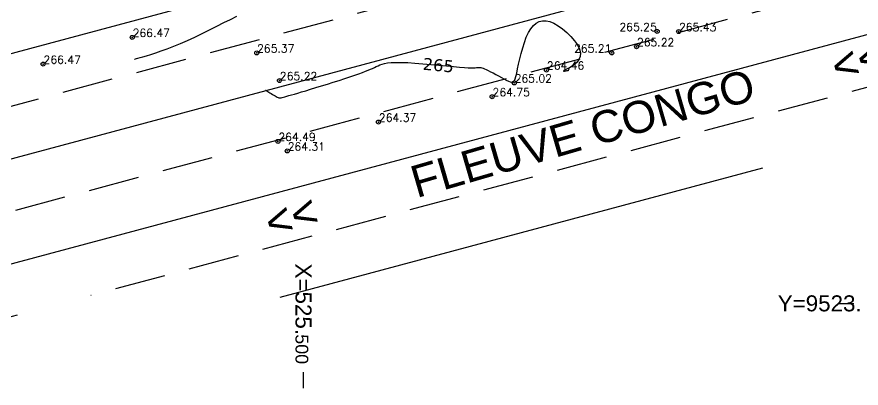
# Model space of a CAD drawing. Header units: millimetres. Extents: x 524954 to 526204, y 9523489 to 9524010.
# Drawn here: x 525464.2 to 525569.7, y 9523489.4 to 9523535.8 of the extents above; entities that cross this region are included whole.
import ezdxf
from ezdxf.enums import TextEntityAlignment as Align

# ---------------------------------------------------------------- set-up
doc = ezdxf.new("R2010")
doc.units = ezdxf.units.MM
doc.header["$PDMODE"] = 32
doc.header["$PDSIZE"] = 0.5
doc.linetypes.add('ACAD_ISO12W100', pattern=[21, 12, -3, 0, -3, 0, -3])
doc.linetypes.add('CACHE2', pattern=[4.7625, 3.175, -1.5875])
for name, color, linetype in [('Annotation', 7, 'Continuous'), ('Bord Fleuve', 4, 'ACAD_ISO12W100'), ('Carroyage', 7, 'Continuous'), ('Carroyage(2)', 7, 'Continuous'), ('CN_02_00', 4, 'Continuous'), ('CN_05_00', 6, 'Continuous'), ('Cotation Courbes de niveau', 7, 'Continuous'), ('TopoAlt', 3, 'Continuous'), ('TOPOJIS', 7, 'Continuous'), ('Toponomie', 7, 'CACHE2')]:
    doc.layers.add(name, color=color, linetype=linetype)
doc.styles.add('Simplex 1.0', font='Simplex.shx', dxfattribs={"width": 0.99, "height": 1})
doc.styles.get("Standard").update_dxf_attribs({"font": 'arial.ttf'})
doc.styles.add('Verdana 1.0', font='verdana.ttf', dxfattribs={"width": 0.99, "height": 1})

# ---------------------------------------------------------------- blocks, each defined once
blk = doc.blocks.new('TCPOINT M')
at = {"color": 0}
blk.add_point((0, 0), dxfattribs=at)
at = {"layer": 'TopoAlt', "style": 'Simplex 1.0', "width": 0.99}
blk.add_attdef('ALT', (0.15, 0.15), '', height=1, dxfattribs=at)

msp = doc.modelspace()

# ---------------------------------------------------------------- hatches: boundary and pattern name
at = {"layer": 'Bord Fleuve', "ltscale": 0.5}
h = msp.add_hatch(dxfattribs=at)
h.set_pattern_fill('ANSI33', color=256, scale=2, angle=330, style=0)
h.paths.add_polyline_path([(526101.71, 9523771.78), (526101.5, 9523728.69), (526067.04, 9523702.1), (526048.22, 9523678.53), (526031.82, 9523676.18), (526027.84, 9523671.25), (526016.46, 9523661.91), (526012.68, 9523655.26), (526010.34, 9523652.34), (526009.35, 9523649.83), (526002.84, 9523644.9), (526001.36, 9523638.7), (525998.55, 9523634.87), (525992.64, 9523630.59), (525971.37, 9523621.77), (525946.33, 9523622.28), (525936.5, 9523619.89), (525930.7, 9523617.92), (525919.7, 9523615.4), (525895.84, 9523612.95), (525885.6, 9523613.63), (525875.2, 9523613.42), (525867.37, 9523614.56), (525859.16, 9523613.75), (525850.68, 9523611.58), (525842.88, 9523609.41), (525834.14, 9523605.72), (525821.78, 9523602.11), (525815.9, 9523600.19), (525796.18, 9523594.11), (525774.03, 9523585.2), (525767.1, 9523581.76), (525763.99, 9523580.32), (525760.33, 9523578.54), (525748.04, 9523572.41), (525744.06, 9523571.77), (525739.19, 9523569), (525726.38, 9523563.79), (525719.79, 9523561.81), (525707.25, 9523554.54), (525700.15, 9523552.21), (525692.21, 9523549.16), (525674.92, 9523545.7), (525662.52, 9523542.33), (525644.94, 9523541.02), (525635.9, 9523540.05), (525621.61, 9523536.52), (525609.3, 9523533.79), (525593.48, 9523529.48), (525590.48, 9523529.84), (525587.34, 9523528.19), (525575.41, 9523524.86), (525573.54, 9523524.38), (525537.56, 9523507.8), (525536.05, 9523507.31), (525509.96, 9523500.66), (525472.7, 9523501.02), (525453.2, 9523495.13), (525425.26, 9523493.32), (525409.73, 9523500.23), (525383.62, 9523517.14), (525374.86, 9523528.59), (525397.5, 9523550.22), (525408.73, 9523544.1), (525423.51, 9523536.31), (525445.74, 9523537.58), (525453.97, 9523539.78), (525464.45, 9523546.09), (525473.15, 9523547.83), (525482.05, 9523548.6), (525491.44, 9523548.25), (525499.25, 9523546.15), (525510.46, 9523545.91), (525524.18, 9523548.57), (525533.75, 9523550.45), (525539.31, 9523550.42), (525543.96, 9523554.53), (525548.97, 9523556.57), (525556.16, 9523559.48), (525565.7, 9523562.66), (525575.69, 9523565.93), (525586.04, 9523569.09), (525592.73, 9523570.83), (525599.23, 9523573.01), (525615.85, 9523577.33), (525625.16, 9523582.58), (525628.69, 9523586.52), (525632.52, 9523586.62), (525648.08, 9523583.09), (525655.43, 9523583.64), (525665.35, 9523586.33), (525670.51, 9523587.37), (525674.97, 9523592.31), (525681.36, 9523595.43), (525690.37, 9523596.9), (525696.73, 9523596.67), (525703.11, 9523600.37), (525712.5, 9523603.18), (525720.95, 9523606.62), (525729.97, 9523611.74), (525735.09, 9523612.58), (525741.9, 9523615.97), (525746.09, 9523618.01), (525749.05, 9523619.38), (525756.94, 9523623.3), (525766.83, 9523627.9), (525804.25, 9523638.1), (525817.58, 9523642.02), (525828.43, 9523644.92), (525839.81, 9523649.9), (525846.17, 9523651.17), (525855.84, 9523655.82), (525867.78, 9523655.71), (525877.5, 9523655.63), (525886.14, 9523654.2), (525894.79, 9523653.83), (525911.16, 9523655.51), (525918.65, 9523656.8), (525925, 9523658.25), (525933.18, 9523660.83), (525939.61, 9523663.37), (525944.51, 9523665.89), (525950.39, 9523669.02), (525957.62, 9523672.73), (525962.99, 9523676.28), (525970.17, 9523679.97), (525973.6, 9523682.92), (525976.26, 9523684.65), (525980.15, 9523686.25), (525987.59, 9523689.16), (525991.97, 9523692.97), (525998.54, 9523697.85), (526003.54, 9523703.73), (526012.58, 9523711.68), (526026.66, 9523716.71), (526030.85, 9523726.01), (526046.39, 9523740.61), (526052.35, 9523745.6), (526061.93, 9523759.01), (526073.27, 9523760.38), (526077.82, 9523761.95), (526083.98, 9523762.22)])
h.paths.add_polyline_path([(525512.66, 9523516.1), (525534.36, 9523523.26), (525535.32, 9523520.34), (525513.62, 9523513.19)], flags=24)
h.paths.add_polyline_path([(525743.33, 9523593.05), (525764.32, 9523602.08), (525765.53, 9523599.26), (525744.55, 9523590.23)], flags=24)
h.paths.add_polyline_path([(525983.19, 9523662.07), (526001.51, 9523675.73), (526003.34, 9523673.27), (525985.03, 9523659.61)], flags=24)

# ---------------------------------------------------------------- linework, layer by layer
at = {"layer": 'Carroyage'}
msp.add_line((525566.78, 9523500), (525568.78, 9523500), dxfattribs=at)
at = {"layer": 'Carroyage(2)'}
msp.add_line((525500, 9523489.41), (525500, 9523491.41), dxfattribs=at)
at = {"layer": 'CN_02_00', "elevation": 266, "flags": 128}
msp.add_lwpolyline([(525478.87, 9523530.48), (525478.87, 9523530.48), (525478.88, 9523530.48), (525478.92, 9523530.49), (525479, 9523530.52), (525479.13, 9523530.56), (525479.32, 9523530.61), (525479.58, 9523530.69), (525479.93, 9523530.8), (525480.38, 9523530.93), (525480.91, 9523531.1), (525481.53, 9523531.3), (525482.22, 9523531.53), (525482.97, 9523531.8), (525483.78, 9523532.1), (525484.63, 9523532.44), (525485.52, 9523532.83), (525486.42, 9523533.25), (525487.35, 9523533.69), (525488.27, 9523534.15), (525489.18, 9523534.61), (525490.06, 9523535.06), (525490.9, 9523535.47), (525491.68, 9523535.85)], dxfattribs=at)
at = {"layer": 'CN_05_00', "elevation": 265, "flags": 128}
msp.add_lwpolyline([(525495.27, 9523526.64), (525495.27, 9523526.64), (525495.28, 9523526.63), (525495.29, 9523526.63), (525495.31, 9523526.61), (525495.34, 9523526.59), (525495.39, 9523526.56), (525495.46, 9523526.51), (525495.55, 9523526.45), (525495.67, 9523526.38), (525495.8, 9523526.29), (525495.96, 9523526.19), (525496.12, 9523526.09), (525496.28, 9523525.99), (525496.44, 9523525.9), (525496.58, 9523525.82), (525496.72, 9523525.75), (525496.83, 9523525.7), (525496.93, 9523525.67), (525497.02, 9523525.66), (525497.12, 9523525.66), (525497.23, 9523525.68), (525497.35, 9523525.71), (525497.5, 9523525.75), (525497.68, 9523525.81), (525497.91, 9523525.87), (525498.18, 9523525.95), (525498.5, 9523526.04), (525498.86, 9523526.14), (525499.28, 9523526.26), (525499.76, 9523526.4), (525500.29, 9523526.56), (525500.89, 9523526.74), (525501.55, 9523526.94), (525502.25, 9523527.15), (525502.98, 9523527.38), (525503.72, 9523527.62), (525504.45, 9523527.85), (525505.15, 9523528.08), (525505.81, 9523528.3), (525506.41, 9523528.5), (525506.93, 9523528.68), (525507.37, 9523528.84), (525507.76, 9523528.98), (525508.09, 9523529.11), (525508.38, 9523529.23), (525508.64, 9523529.34), (525508.87, 9523529.45), (525509.09, 9523529.56), (525509.31, 9523529.66), (525509.54, 9523529.77), (525509.81, 9523529.86), (525510.12, 9523529.95), (525510.5, 9523530.02), (525510.96, 9523530.07), (525511.52, 9523530.1), (525512.21, 9523530.1), (525513.02, 9523530.07), (525513.93, 9523530.01), (525514.9, 9523529.93), (525515.9, 9523529.84), (525516.9, 9523529.75), (525517.85, 9523529.66), (525518.73, 9523529.57), (525519.49, 9523529.5), (525520.11, 9523529.46), (525520.59, 9523529.43), (525520.97, 9523529.42), (525521.25, 9523529.42), (525521.46, 9523529.43), (525521.62, 9523529.44), (525521.73, 9523529.46), (525521.83, 9523529.47), (525521.93, 9523529.47), (525522.04, 9523529.46), (525522.16, 9523529.45), (525522.29, 9523529.41), (525522.44, 9523529.36), (525522.63, 9523529.29), (525522.84, 9523529.2), (525523.09, 9523529.08), (525523.38, 9523528.93), (525523.69, 9523528.77), (525524.03, 9523528.59), (525524.38, 9523528.4), (525524.72, 9523528.22), (525525.04, 9523528.05), (525525.34, 9523527.89), (525525.6, 9523527.76), (525525.82, 9523527.67), (525525.99, 9523527.62), (525526.14, 9523527.62), (525526.25, 9523527.69), (525526.35, 9523527.82), (525526.45, 9523528.04), (525526.54, 9523528.35), (525526.64, 9523528.76), (525526.75, 9523529.27), (525526.88, 9523529.87), (525527.03, 9523530.52), (525527.2, 9523531.21), (525527.39, 9523531.91), (525527.6, 9523532.59), (525527.84, 9523533.23), (525528.11, 9523533.81), (525528.4, 9523534.29), (525528.72, 9523534.69), (525529.07, 9523534.99), (525529.44, 9523535.19), (525529.85, 9523535.29), (525530.3, 9523535.29), (525530.77, 9523535.19), (525531.28, 9523534.99), (525531.82, 9523534.68), (525532.37, 9523534.29), (525532.91, 9523533.83), (525533.41, 9523533.33), (525533.86, 9523532.8), (525534.22, 9523532.27), (525534.47, 9523531.75), (525534.59, 9523531.27), (525534.57, 9523530.84), (525534.42, 9523530.46), (525534.18, 9523530.13), (525533.88, 9523529.85), (525533.56, 9523529.62), (525533.23, 9523529.42), (525532.93, 9523529.27), (525532.7, 9523529.16), (525532.55, 9523529.08), (525532.48, 9523529.03), (525532.48, 9523529), (525532.53, 9523529), (525532.61, 9523529), (525532.71, 9523529.02), (525532.82, 9523529.05), (525532.92, 9523529.07), (525533.01, 9523529.09), (525533.07, 9523529.1), (525533.11, 9523529.11), (525533.14, 9523529.12), (525533.16, 9523529.13), (525533.17, 9523529.13), (525533.17, 9523529.13), (525533.17, 9523529.13)], dxfattribs=at)

# ---------------------------------------------------------------- block references
at = {"layer": 'TOPOJIS'}
ref = msp.add_blockref('TCPOINT M', (525544.19, 9523533.96, 265.25), dxfattribs=at)
ref.add_attrib('ALT', '265.25', dxfattribs={"layer": 'TopoAlt', "height": 1, "style": 'Simplex 1.0', "width": 0.99}).set_placement((525544.14, 9523534.01, 265.25), align=Align.RIGHT)
ref = msp.add_blockref('TCPOINT M', (525546.87, 9523533.95, 265.43), dxfattribs=at)
ref.add_attrib('ALT', '265.43', (525546.92, 9523534, 265.43), dxfattribs={"layer": 'TopoAlt', "height": 1, "style": 'Simplex 1.0', "width": 0.99})
ref = msp.add_blockref('TCPOINT M', (525478.6, 9523533.22, 266.47), dxfattribs=at)
ref.add_attrib('ALT', '266.47', (525478.65, 9523533.27, 266.47), dxfattribs={"layer": 'TopoAlt', "height": 1, "style": 'Simplex 1.0', "width": 0.99})
ref = msp.add_blockref('TCPOINT M', (525541.61, 9523532.05, 265.22), dxfattribs=at)
ref.add_attrib('ALT', '265.22', (525541.66, 9523532.1, 265.22), dxfattribs={"layer": 'TopoAlt', "height": 1, "style": 'Simplex 1.0', "width": 0.99})
ref = msp.add_blockref('TCPOINT M', (525494.15, 9523531.28, 265.37), dxfattribs=at)
ref.add_attrib('ALT', '265.37', (525494.2, 9523531.33, 265.37), dxfattribs={"layer": 'TopoAlt', "height": 1, "style": 'Simplex 1.0', "width": 0.99})
ref = msp.add_blockref('TCPOINT M', (525538.52, 9523531.28, 265.21), dxfattribs=at)
ref.add_attrib('ALT', '265.21', dxfattribs={"layer": 'TopoAlt', "height": 1, "style": 'Simplex 1.0', "width": 0.99}).set_placement((525538.47, 9523531.33, 265.21), align=Align.RIGHT)
ref = msp.add_blockref('TCPOINT M', (525467.47, 9523529.88, 266.47), dxfattribs=at)
ref.add_attrib('ALT', '266.47', (525467.52, 9523529.93, 266.47), dxfattribs={"layer": 'TopoAlt', "height": 1, "style": 'Simplex 1.0', "width": 0.99})
ref = msp.add_blockref('TCPOINT M', (525530.36, 9523529.14, 264.46), dxfattribs=at)
ref.add_attrib('ALT', '264.46', (525530.41, 9523529.19, 264.46), dxfattribs={"layer": 'TopoAlt', "height": 1, "style": 'Simplex 1.0', "width": 0.99})
ref = msp.add_blockref('TCPOINT M', (525497, 9523527.83, 265.22), dxfattribs=at)
ref.add_attrib('ALT', '265.22', (525497.05, 9523527.88, 265.22), dxfattribs={"layer": 'TopoAlt', "height": 1, "style": 'Simplex 1.0', "width": 0.99})
ref = msp.add_blockref('TCPOINT M', (525526.33, 9523527.53, 265.02), dxfattribs=at)
ref.add_attrib('ALT', '265.02', (525526.38, 9523527.58, 265.02), dxfattribs={"layer": 'TopoAlt', "height": 1, "style": 'Simplex 1.0', "width": 0.99})
ref = msp.add_blockref('TCPOINT M', (525523.57, 9523525.81, 264.75), dxfattribs=at)
ref.add_attrib('ALT', '264.75', (525523.62, 9523525.86, 264.75), dxfattribs={"layer": 'TopoAlt', "height": 1, "style": 'Simplex 1.0', "width": 0.99})
ref = msp.add_blockref('TCPOINT M', (525509.37, 9523522.64, 264.37), dxfattribs=at)
ref.add_attrib('ALT', '264.37', (525509.42, 9523522.69, 264.37), dxfattribs={"layer": 'TopoAlt', "height": 1, "style": 'Simplex 1.0', "width": 0.99})
ref = msp.add_blockref('TCPOINT M', (525496.81, 9523520.23, 264.49), dxfattribs=at)
ref.add_attrib('ALT', '264.49', (525496.86, 9523520.28, 264.49), dxfattribs={"layer": 'TopoAlt', "height": 1, "style": 'Simplex 1.0', "width": 0.99})
ref = msp.add_blockref('TCPOINT M', (525497.97, 9523519.03, 264.31), dxfattribs=at)
ref.add_attrib('ALT', '264.31', (525498.02, 9523519.08, 264.31), dxfattribs={"layer": 'TopoAlt', "height": 1, "style": 'Simplex 1.0', "width": 0.99})

# ---------------------------------------------------------------- texts
at = {"layer": 'Annotation'}
for s, height, p in [('X=525.', 2, (525499, 9523496.04)), ('500', 1.6, (525499, 9523492.41))]:
    msp.add_text(s, height=height, rotation=270, dxfattribs=at).set_placement(p, align=Align.RIGHT)
msp.add_text('Y=9523.', height=2, dxfattribs=at).set_placement((525569.74, 9523499), align=Align.RIGHT)
at = {"layer": 'Cotation Courbes de niveau', "style": 'Verdana 1.0', "width": 0.99}
msp.add_text('265', height=1.5, rotation=354.6029, dxfattribs=at).set_placement((525516.85, 9523529.75, 265), align=Align.MIDDLE_CENTER)
at = {"layer": 'Toponomie', "char_height": 4, "attachment_point": 1}
for s, insert, width, rotation in [('<< ', (525565.53, 9523531.3), 72.2833, 16.8565), ('FLEUVE CONGO', (525513.01, 9523516.97), 97.0521, 16.2208), ('<< ', (525494.78, 9523511.78), 72.2833, 16.8565)]:
    msp.add_mtext(s, dxfattribs=dict(at, insert=insert, width=width, rotation=rotation))

doc.saveas('drawing.dxf')
